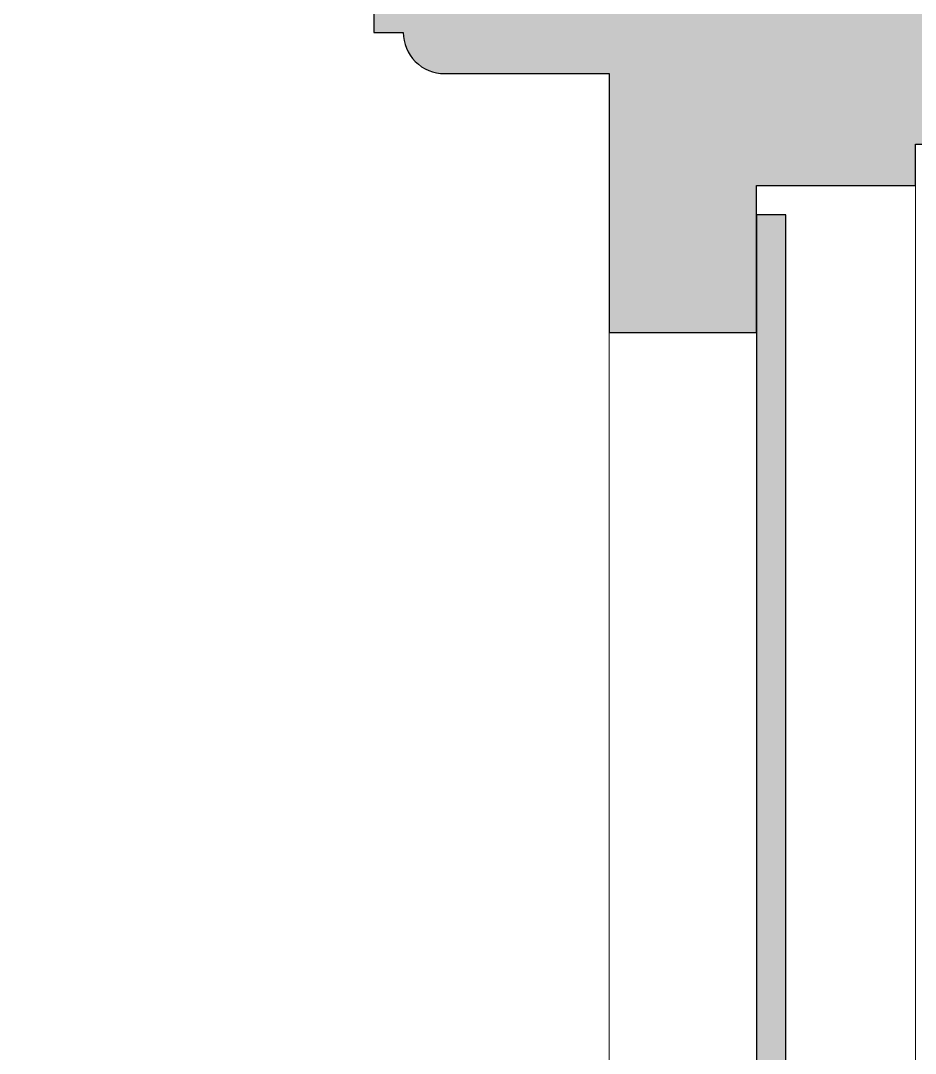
# Model space of a CAD drawing. Extents: x -50 to 69572, y -29139 to 50177.
# Drawn here: x 28195 to 29715, y 13762 to 15517 of the extents above; entities that cross this region are included whole.
import ezdxf

# ---------------------------------------------------------------- set-up
doc = ezdxf.new("R2010")
doc.units = 0
doc.layers.add('H MOBILIARI', color=7, linetype='Continuous', true_color=0xffffff)
for name, color, linetype in [('H SECCIÓ', 253, 'Continuous'), ('PARETS', 6, 'Continuous'), ('PORTES', 144, 'Continuous')]:
    doc.layers.add(name, color=color, linetype=linetype)
doc.layers.add('PROJECCIÓ', color=52, linetype='Continuous', lineweight=13)

# ---------------------------------------------------------------- blocks, each defined once
blk = doc.blocks.new('*U34')
at = {"layer": 'H MOBILIARI', "transparency": 33554687}
h = blk.add_hatch(color=256, dxfattribs=at)
h.dxf.hatch_style = 1
h.paths.add_polyline_path([(0, 0), (0, -2.88), (0.05, -2.88), (0.05, 0)])
blk.add_lwpolyline([(0, 0), (0, -2.88), (0.05, -2.88), (0.05, 0)], close=True)

msp = doc.modelspace()

# ---------------------------------------------------------------- hatches: boundary and pattern name
at = {"layer": 'H SECCIÓ', "true_color": 0xb0b0b0, "transparency": 33554687}
h = msp.add_hatch(color=253, dxfattribs=at)
h.dxf.hatch_style = 1
h.paths.add_polyline_path([(44134.35521, 18726.6691), (39284.8104, 18726.6691), (39284.8104, 20613.32256), (44134.35521, 19886.03559)], flags=16)
h.paths.add_polyline_path([(38724.8104, 18726.6691), (34404.8104, 18726.6691), (34404.8104, 19694.95685), (38724.8104, 20596.72793)], flags=16)
h.paths.add_polyline_path([(44134.35521, 15466.6691), (39284.8104, 15466.6691), (39284.8104, 15306.6691), (44134.35521, 15306.6691)], flags=17)
h.paths.add_polyline_path([(38724.8104, 15466.6691), (34404.8104, 15466.6691), (34404.8104, 15306.6691), (38724.8104, 15306.6691)], flags=17)
h.paths.add_polyline_path([(33984.8104, 15466.6691), (31414.8104, 15466.6691), (31414.8104, 15306.6691), (33984.8104, 15306.6691)], flags=17)
h.paths.add_polyline_path([(31114.8104, 15466.6691), (29714.8104, 15466.6691), (29714.8104, 15306.6691), (31114.8104, 15306.6691)], flags=17)
h.paths.add_polyline_path([(33984.8104, 18626.6691), (31414.8104, 18626.6691), (31414.8104, 18466.6691), (33984.8104, 18466.6691)], flags=17)
h.paths.add_polyline_path([(31114.8104, 18626.6691), (29714.8104, 18626.6691), (29714.8104, 18466.6691), (31114.8104, 18466.6691)], flags=17)
h.paths.add_polyline_path([(38724.8104, 18626.6691), (34404.8104, 18626.6691), (34404.8104, 18466.6691), (38724.8104, 18466.6691)], flags=17)
h.paths.add_polyline_path([(44134.35521, 18626.6691), (39284.8104, 18626.6691), (39284.8104, 18466.6691), (44134.35521, 18466.6691)], flags=17)
h.paths.add_polyline_path([(33984.8104, 19607.51372), (33984.8104, 18726.6691), (29714.8104, 18726.6691), (29714.8104, 18756.00268)], flags=16)
edge = h.paths.add_edge_path()
edge.add_line((44654.8104, 20011.33774), (39004.8104, 20858.6691))
edge.add_line((39004.8104, 20858.6691), (29194.8104, 18896.6691))
edge.add_line((29194.8104, 18896.6691), (29194.8104, 17666.6691))
edge.add_line((29194.8104, 17666.6691), (29444.8104, 17666.6691))
edge.add_line((29444.8104, 17666.6691), (29714.8104, 17966.6691))
edge.add_line((29714.8104, 17966.6691), (29714.8104, 18466.6691))
edge.add_line((29714.8104, 18466.6691), (29714.8104, 18626.6691))
edge.add_line((29714.8104, 18626.6691), (31114.8104, 18626.6691))
edge.add_line((31114.8104, 18626.6691), (31114.8104, 18466.6691))
edge.add_line((31114.8104, 18466.6691), (31414.8104, 18466.6691))
edge.add_line((31414.8104, 18466.6691), (31414.8104, 18626.6691))
edge.add_line((31414.8104, 18626.6691), (33984.8104, 18626.6691))
edge.add_line((33984.8104, 18626.6691), (33984.8104, 18466.6691))
edge.add_line((33984.8104, 18466.6691), (33984.8104, 18166.6691))
edge.add_line((33984.8104, 18166.6691), (34404.8104, 18166.6691))
edge.add_line((34404.8104, 18166.6691), (34404.8104, 18466.6691))
edge.add_line((34404.8104, 18466.6691), (34404.8104, 18626.6691))
edge.add_line((34404.8104, 18626.6691), (38724.8104, 18626.6691))
edge.add_line((38724.8104, 18626.6691), (38724.8104, 18466.6691))
edge.add_line((38724.8104, 18466.6691), (38724.8104, 18166.6691))
edge.add_line((38724.8104, 18166.6691), (39284.8104, 18166.6691))
edge.add_line((39284.8104, 18166.6691), (39284.8104, 18466.6691))
edge.add_line((39284.8104, 18466.6691), (39284.8104, 18626.6691))
edge.add_line((39284.8104, 18626.6691), (44134.35521, 18626.6691))
edge.add_line((44134.35521, 18626.6691), (44134.35521, 18466.6691))
edge.add_line((44134.35521, 18466.6691), (44134.35521, 15566.6691))
edge.add_line((44134.35521, 15566.6691), (28794.8104, 15566.6691))
edge.add_line((28794.8104, 15566.6691), (28794.8104, 15496.6691))
edge.add_line((28794.8104, 15496.6691), (28844.8104, 15496.6691))
edge.add_arc((28914.8104, 15496.6691), 70, 180, 270)
edge.add_line((28914.8104, 15426.6691), (29194.8104, 15426.6691))
edge.add_line((29194.8104, 15426.6691), (29194.8104, 14986.6691))
edge.add_line((29194.8104, 14986.6691), (29444.8104, 14986.6691))
edge.add_line((29444.8104, 14986.6691), (29444.8104, 15186.6691))
edge.add_line((29444.8104, 15186.6691), (29444.8104, 15236.6691))
edge.add_line((29444.8104, 15236.6691), (29714.8104, 15236.6691))
edge.add_line((29714.8104, 15236.6691), (29714.8104, 15306.6691))
edge.add_line((29714.8104, 15306.6691), (29714.8104, 15466.6691))
edge.add_line((29714.8104, 15466.6691), (31114.8104, 15466.6691))
edge.add_line((31114.8104, 15466.6691), (31114.8104, 15306.6691))
edge.add_line((31114.8104, 15306.6691), (31114.8104, 15026.6691))
edge.add_line((31114.8104, 15026.6691), (31414.8104, 15026.6691))
edge.add_line((31414.8104, 15026.6691), (31414.8104, 15306.6691))
edge.add_line((31414.8104, 15306.6691), (31414.8104, 15466.6691))
edge.add_line((31414.8104, 15466.6691), (33984.8104, 15466.6691))
edge.add_line((33984.8104, 15466.6691), (33984.8104, 15306.6691))
edge.add_line((33984.8104, 15306.6691), (33984.8104, 15026.6691))
edge.add_line((33984.8104, 15026.6691), (34404.8104, 15026.6691))
edge.add_line((34404.8104, 15026.6691), (34404.8104, 15306.6691))
edge.add_line((34404.8104, 15306.6691), (34404.8104, 15466.6691))
edge.add_line((34404.8104, 15466.6691), (38724.8104, 15466.6691))
edge.add_line((38724.8104, 15466.6691), (38724.8104, 15306.6691))
edge.add_line((38724.8104, 15306.6691), (38724.8104, 15026.6691))
edge.add_line((38724.8104, 15026.6691), (39284.8104, 15026.6691))
edge.add_line((39284.8104, 15026.6691), (39284.8104, 15306.6691))
edge.add_line((39284.8104, 15306.6691), (39284.8104, 15466.6691))
edge.add_line((39284.8104, 15466.6691), (44134.35521, 15466.6691))
edge.add_line((44134.35521, 15466.6691), (44134.35521, 15306.6691))
edge.add_line((44134.35521, 15306.6691), (44134.35521, 12306.6691))
edge.add_line((44134.35521, 12306.6691), (29444.8104, 12306.6691))
edge.add_line((29444.8104, 12306.6691), (29194.8104, 12306.6691))
edge.add_line((29194.8104, 12306.6691), (28194.8104, 12306.6691))
edge.add_line((28194.8104, 12306.6691), (28194.8104, 12006.6691))
edge.add_line((28194.8104, 12006.6691), (44654.8104, 12006.6691))
edge.add_line((44654.8104, 12006.6691), (44654.8104, 12306.6691))
edge.add_line((44654.8104, 12306.6691), (44654.8104, 20011.33774))

# ---------------------------------------------------------------- linework, layer by layer
at = {"layer": 'PARETS'}
msp.add_lwpolyline([(44134.35521, 15566.6691), (28794.8104, 15566.6691), (28794.8104, 15496.6691), (28844.8104, 15496.6691, 0.4142135624), (28914.8104, 15426.6691), (29194.8104, 15426.6691), (29194.8104, 14986.6691), (29444.8104, 14986.6691), (29444.8104, 15236.6691), (29714.8104, 15236.6691), (29714.8104, 15306.6691), (31114.8104, 15306.6691), (31114.8104, 15026.6691), (31414.8104, 15026.6691), (31414.8104, 15306.6691), (33984.8104, 15306.6691), (33984.8104, 15026.6691), (34404.8104, 15026.6691)], format="xyb", dxfattribs=at)
at = {"layer": 'PROJECCIÓ'}
for points in [[(29714.8104, 15236.6691), (29714.8104, 12306.6691)], [(29194.8104, 14986.6691), (29194.8104, 12306.6691)], [(29444.8104, 14986.6691), (29444.8104, 12306.6691)]]:
    msp.add_lwpolyline(points, dxfattribs=at)

# ---------------------------------------------------------------- block references
at = {"layer": 'PORTES', "xscale": 1000, "yscale": 1000, "zscale": 1000}
msp.add_blockref('*U34', (29444.8104, 15186.6691), dxfattribs=at)

doc.saveas('drawing.dxf')
